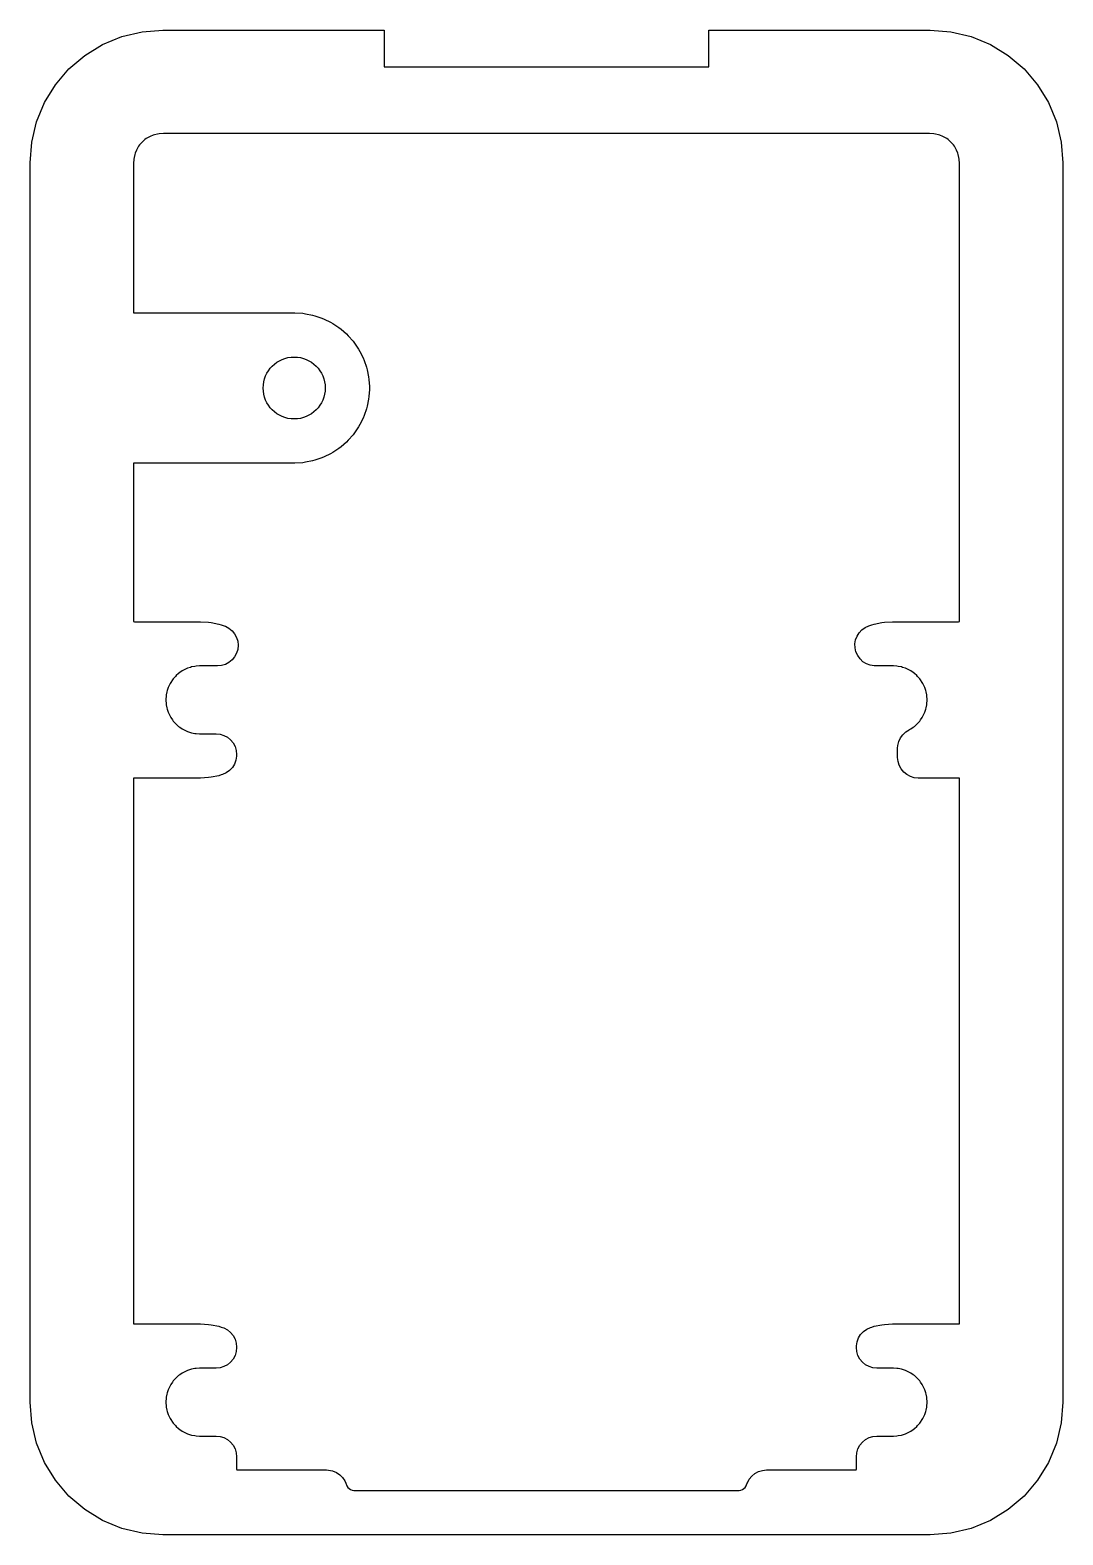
# Model space of a CAD drawing. Header units: metres. Extents: x 3 to 38, y -54 to -3.
import ezdxf

# ---------------------------------------------------------------- set-up
doc = ezdxf.new("R2010")
doc.units = ezdxf.units.M

msp = doc.modelspace()

# ---------------------------------------------------------------- linework, layer by layer
at = {"layer": 'CUT'}
for p, q in [((6.109, -3.22), (6.796, -3.055)), ((6.796, -3.055), (7.5, -3)), ((7.5, -3), (15, -3)), ((15, -3), (15, -4.25)), ((26, -4.25), (26, -3)), ((26, -3), (33.5, -3)), ((33.5, -3), (34.204, -3.055)), ((34.204, -3.055), (34.891, -3.22)), ((4.855, -3.859), (5.457, -3.49)), ((5.457, -3.49), (6.109, -3.22)), ((34.891, -3.22), (35.543, -3.49)), ((35.543, -3.49), (36.145, -3.859)), ((4.318, -4.318), (4.855, -3.859)), ((36.145, -3.859), (36.682, -4.318)), ((3.859, -4.855), (4.318, -4.318)), ((15, -4.25), (26, -4.25)), ((36.682, -4.318), (37.141, -4.855)), ((3.49, -5.457), (3.859, -4.855)), ((37.141, -4.855), (37.51, -5.457)), ((3.22, -6.109), (3.49, -5.457)), ((37.51, -5.457), (37.78, -6.109)), ((3.055, -6.796), (3.22, -6.109)), ((37.78, -6.109), (37.945, -6.796)), ((7.024, -6.626), (6.937, -6.679)), ((7.073, -6.601), (7.024, -6.626)), ((7.167, -6.562), (7.073, -6.601)), ((7.219, -6.545), (7.167, -6.562)), ((7.317, -6.522), (7.219, -6.545)), ((7.371, -6.513), (7.317, -6.522)), ((7.526, -6.501), (7.371, -6.513)), ((7.553, -6.5), (7.526, -6.501)), ((33.447, -6.5), (7.553, -6.5)), ((33.474, -6.501), (33.447, -6.5)), ((33.629, -6.513), (33.474, -6.501)), ((33.683, -6.522), (33.629, -6.513)), ((33.781, -6.545), (33.683, -6.522)), ((33.833, -6.562), (33.781, -6.545)), ((33.927, -6.601), (33.833, -6.562)), ((33.976, -6.626), (33.927, -6.601)), ((34.063, -6.679), (33.976, -6.626)), ((3, -7.5), (3.055, -6.796)), ((6.601, -7.073), (6.562, -7.167)), ((6.626, -7.024), (6.601, -7.073)), ((6.679, -6.937), (6.626, -7.024)), ((6.711, -6.893), (6.679, -6.937)), ((6.777, -6.816), (6.711, -6.893)), ((6.816, -6.777), (6.777, -6.816)), ((6.893, -6.711), (6.816, -6.777)), ((6.937, -6.679), (6.893, -6.711)), ((34.107, -6.711), (34.063, -6.679)), ((34.184, -6.777), (34.107, -6.711)), ((34.223, -6.816), (34.184, -6.777)), ((34.289, -6.893), (34.223, -6.816)), ((34.321, -6.937), (34.289, -6.893)), ((34.374, -7.024), (34.321, -6.937)), ((34.399, -7.073), (34.374, -7.024)), ((34.438, -7.167), (34.399, -7.073)), ((37.945, -6.796), (38, -7.5)), ((3, -49.5), (3, -7.5)), ((6.501, -7.526), (6.5, -7.553)), ((6.5, -7.553), (6.5, -12.546)), ((6.513, -7.371), (6.501, -7.526)), ((6.522, -7.317), (6.513, -7.371)), ((6.545, -7.219), (6.522, -7.317)), ((6.562, -7.167), (6.545, -7.219)), ((34.455, -7.219), (34.438, -7.167)), ((34.478, -7.317), (34.455, -7.219)), ((34.487, -7.371), (34.478, -7.317)), ((34.499, -7.526), (34.487, -7.371)), ((34.5, -7.553), (34.499, -7.526)), ((34.5, -23.016), (34.5, -7.553)), ((38, -7.5), (38, -49.5)), ((6.5, -12.546), (6.503, -12.577)), ((6.503, -12.577), (6.534, -12.58)), ((6.534, -12.58), (11.927, -12.58)), ((11.927, -12.58), (11.973, -12.581)), ((11.973, -12.581), (12.237, -12.599)), ((12.237, -12.599), (12.328, -12.611)), ((12.328, -12.611), (12.565, -12.658)), ((12.565, -12.658), (12.653, -12.682)), ((12.653, -12.682), (12.882, -12.759)), ((12.882, -12.759), (12.967, -12.794)), ((12.967, -12.794), (13.184, -12.901)), ((13.184, -12.901), (13.263, -12.947)), ((13.263, -12.947), (13.464, -13.081)), ((13.464, -13.081), (13.537, -13.137)), ((13.537, -13.137), (13.719, -13.297)), ((13.719, -13.297), (13.783, -13.361)), ((13.783, -13.361), (13.943, -13.543)), ((13.943, -13.543), (13.999, -13.616)), ((13.999, -13.616), (14.133, -13.817)), ((14.133, -13.817), (14.179, -13.896)), ((14.179, -13.896), (14.286, -14.113)), ((14.286, -14.113), (14.321, -14.198)), ((14.321, -14.198), (14.398, -14.427)), ((14.398, -14.427), (14.422, -14.515)), ((14.422, -14.515), (14.469, -14.752)), ((14.469, -14.752), (14.481, -14.843)), ((14.481, -14.843), (14.497, -15.084)), ((14.497, -15.176), (14.481, -15.417)), ((14.497, -15.084), (14.497, -15.176)), ((14.422, -15.745), (14.398, -15.833)), ((14.469, -15.508), (14.422, -15.745)), ((14.481, -15.417), (14.469, -15.508)), ((14.286, -16.147), (14.179, -16.364)), ((14.321, -16.062), (14.286, -16.147)), ((14.398, -15.833), (14.321, -16.062)), ((13.943, -16.717), (13.783, -16.899)), ((13.999, -16.644), (13.943, -16.717)), ((14.133, -16.443), (13.999, -16.644)), ((14.179, -16.364), (14.133, -16.443)), ((13.263, -17.313), (13.184, -17.359)), ((13.464, -17.179), (13.263, -17.313)), ((13.537, -17.123), (13.464, -17.179)), ((13.719, -16.963), (13.537, -17.123)), ((13.783, -16.899), (13.719, -16.963)), ((6.503, -17.683), (6.5, -17.714)), ((6.5, -17.714), (6.5, -23.016)), ((6.534, -17.68), (6.503, -17.683)), ((11.927, -17.68), (6.534, -17.68)), ((11.973, -17.679), (11.927, -17.68)), ((12.237, -17.661), (11.973, -17.679)), ((12.328, -17.649), (12.237, -17.661)), ((12.565, -17.602), (12.328, -17.649)), ((12.653, -17.578), (12.565, -17.602)), ((12.882, -17.501), (12.653, -17.578)), ((12.967, -17.466), (12.882, -17.501)), ((13.184, -17.359), (12.967, -17.466)), ((6.5, -23.016), (6.503, -23.047)), ((6.503, -23.047), (6.534, -23.05)), ((6.534, -23.05), (8.727, -23.05)), ((8.727, -23.05), (8.773, -23.051)), ((8.773, -23.051), (9.05, -23.07)), ((9.05, -23.07), (9.141, -23.082)), ((9.141, -23.082), (9.391, -23.131)), ((9.391, -23.131), (9.479, -23.155)), ((9.479, -23.155), (9.574, -23.187)), ((9.574, -23.187), (9.617, -23.203)), ((9.617, -23.203), (9.738, -23.268)), ((9.738, -23.268), (9.844, -23.355)), ((9.844, -23.355), (9.931, -23.461)), ((31.023, -23.54), (31.096, -23.424)), ((31.096, -23.424), (31.19, -23.324)), ((31.19, -23.324), (31.301, -23.244)), ((31.301, -23.244), (31.426, -23.187)), ((31.426, -23.187), (31.521, -23.155)), ((31.521, -23.155), (31.609, -23.131)), ((31.609, -23.131), (31.859, -23.082)), ((31.859, -23.082), (31.95, -23.07)), ((31.95, -23.07), (32.227, -23.051)), ((32.227, -23.051), (32.273, -23.05)), ((32.273, -23.05), (34.466, -23.05)), ((34.466, -23.05), (34.497, -23.047)), ((34.497, -23.047), (34.5, -23.016)), ((9.931, -23.461), (9.996, -23.582)), ((9.996, -23.582), (10.035, -23.713)), ((10.035, -23.713), (10.049, -23.85)), ((10.049, -23.85), (10.035, -23.987)), ((30.953, -23.804), (30.975, -23.669)), ((30.957, -23.941), (30.953, -23.804)), ((30.988, -24.075), (30.957, -23.941)), ((30.975, -23.669), (31.023, -23.54)), ((9.738, -24.432), (9.617, -24.497)), ((9.844, -24.345), (9.738, -24.432)), ((9.931, -24.239), (9.844, -24.345)), ((9.996, -24.118), (9.931, -24.239)), ((10.035, -23.987), (9.996, -24.118)), ((31.045, -24.2), (30.988, -24.075)), ((31.125, -24.312), (31.045, -24.2)), ((31.225, -24.405), (31.125, -24.312)), ((31.342, -24.478), (31.225, -24.405)), ((31.47, -24.526), (31.342, -24.478)), ((7.853, -24.983), (7.825, -25.019)), ((7.922, -24.904), (7.853, -24.983)), ((7.954, -24.872), (7.922, -24.904)), ((8.033, -24.803), (7.954, -24.872)), ((8.069, -24.775), (8.033, -24.803)), ((8.156, -24.717), (8.069, -24.775)), ((8.196, -24.694), (8.156, -24.717)), ((8.289, -24.648), (8.196, -24.694)), ((8.332, -24.63), (8.289, -24.648)), ((8.431, -24.597), (8.332, -24.63)), ((8.475, -24.585), (8.431, -24.597)), ((8.577, -24.564), (8.475, -24.585)), ((8.623, -24.558), (8.577, -24.564)), ((8.739, -24.551), (8.623, -24.558)), ((8.761, -24.55), (8.739, -24.551)), ((9.349, -24.55), (8.761, -24.55)), ((9.485, -24.537), (9.349, -24.55)), ((9.617, -24.497), (9.485, -24.537)), ((31.605, -24.549), (31.47, -24.526)), ((31.651, -24.55), (31.605, -24.549)), ((32.239, -24.55), (31.651, -24.55)), ((32.261, -24.551), (32.239, -24.55)), ((32.377, -24.558), (32.261, -24.551)), ((32.423, -24.564), (32.377, -24.558)), ((32.525, -24.585), (32.423, -24.564)), ((32.569, -24.597), (32.525, -24.585)), ((32.668, -24.63), (32.569, -24.597)), ((32.711, -24.648), (32.668, -24.63)), ((32.804, -24.694), (32.711, -24.648)), ((32.844, -24.717), (32.804, -24.694)), ((32.931, -24.775), (32.844, -24.717)), ((32.967, -24.803), (32.931, -24.775)), ((33.046, -24.872), (32.967, -24.803)), ((33.078, -24.904), (33.046, -24.872)), ((33.147, -24.983), (33.078, -24.904)), ((33.175, -25.019), (33.147, -24.983)), ((7.635, -25.425), (7.614, -25.527)), ((7.647, -25.381), (7.635, -25.425)), ((7.68, -25.282), (7.647, -25.381)), ((7.698, -25.239), (7.68, -25.282)), ((7.744, -25.146), (7.698, -25.239)), ((7.767, -25.106), (7.744, -25.146)), ((7.825, -25.019), (7.767, -25.106)), ((33.233, -25.106), (33.175, -25.019)), ((33.256, -25.146), (33.233, -25.106)), ((33.302, -25.239), (33.256, -25.146)), ((33.32, -25.282), (33.302, -25.239)), ((33.353, -25.381), (33.32, -25.282)), ((33.365, -25.425), (33.353, -25.381)), ((33.386, -25.527), (33.365, -25.425)), ((7.608, -25.573), (7.601, -25.677)), ((7.601, -25.677), (7.601, -25.723)), ((7.601, -25.723), (7.608, -25.827)), ((7.614, -25.527), (7.608, -25.573)), ((7.608, -25.827), (7.614, -25.873)), ((7.614, -25.873), (7.635, -25.975)), ((7.635, -25.975), (7.647, -26.019)), ((33.353, -26.019), (33.365, -25.975)), ((33.365, -25.975), (33.386, -25.873)), ((33.392, -25.573), (33.386, -25.527)), ((33.386, -25.873), (33.392, -25.827)), ((33.399, -25.677), (33.392, -25.573)), ((33.392, -25.827), (33.399, -25.723)), ((33.399, -25.723), (33.399, -25.677)), ((7.647, -26.019), (7.68, -26.118)), ((7.68, -26.118), (7.698, -26.161)), ((7.698, -26.161), (7.744, -26.254)), ((7.744, -26.254), (7.767, -26.294)), ((7.767, -26.294), (7.825, -26.381)), ((7.825, -26.381), (7.853, -26.417)), ((7.853, -26.417), (7.922, -26.496)), ((7.922, -26.496), (7.954, -26.528)), ((33.046, -26.528), (33.078, -26.496)), ((33.078, -26.496), (33.147, -26.417)), ((33.147, -26.417), (33.175, -26.381)), ((33.175, -26.381), (33.233, -26.294)), ((33.233, -26.294), (33.256, -26.254)), ((33.256, -26.254), (33.302, -26.161)), ((33.302, -26.161), (33.32, -26.118)), ((33.32, -26.118), (33.353, -26.019)), ((7.954, -26.528), (8.033, -26.597)), ((8.033, -26.597), (8.069, -26.625)), ((8.069, -26.625), (8.156, -26.683)), ((8.156, -26.683), (8.196, -26.706)), ((8.196, -26.706), (8.289, -26.752)), ((8.289, -26.752), (8.332, -26.77)), ((8.332, -26.77), (8.431, -26.803)), ((8.431, -26.803), (8.475, -26.815)), ((8.475, -26.815), (8.577, -26.836)), ((8.577, -26.836), (8.623, -26.842)), ((8.623, -26.842), (8.739, -26.849)), ((8.739, -26.849), (8.761, -26.85)), ((8.761, -26.85), (9.3, -26.85)), ((9.3, -26.85), (9.437, -26.863)), ((9.437, -26.863), (9.568, -26.903)), ((9.568, -26.903), (9.689, -26.968)), ((9.689, -26.968), (9.795, -27.055)), ((32.437, -27.116), (32.494, -26.991)), ((32.494, -26.991), (32.574, -26.879)), ((32.574, -26.879), (32.674, -26.785)), ((32.674, -26.785), (32.79, -26.713)), ((32.79, -26.713), (32.804, -26.706)), ((32.804, -26.706), (32.844, -26.683)), ((32.844, -26.683), (32.931, -26.625)), ((32.931, -26.625), (32.967, -26.597)), ((32.967, -26.597), (33.046, -26.528)), ((9.795, -27.055), (9.882, -27.161)), ((9.882, -27.161), (9.947, -27.282)), ((9.947, -27.282), (9.987, -27.413)), ((9.987, -27.413), (10, -27.55)), ((32.4, -27.341), (32.406, -27.249)), ((32.4, -27.65), (32.4, -27.341)), ((32.406, -27.249), (32.437, -27.116)), ((9.855, -27.993), (9.762, -28.093)), ((9.928, -27.876), (9.855, -27.993)), ((9.976, -27.748), (9.928, -27.876)), ((9.999, -27.612), (9.976, -27.748)), ((10, -27.567), (9.999, -27.612)), ((10, -27.55), (10, -27.567)), ((32.413, -27.787), (32.4, -27.65)), ((32.453, -27.918), (32.413, -27.787)), ((32.518, -28.039), (32.453, -27.918)), ((32.605, -28.145), (32.518, -28.039)), ((6.503, -28.353), (6.5, -28.384)), ((6.5, -28.384), (6.5, -46.816)), ((6.534, -28.35), (6.503, -28.353)), ((8.727, -28.35), (6.534, -28.35)), ((8.773, -28.349), (8.727, -28.35)), ((9.05, -28.33), (8.773, -28.349)), ((9.141, -28.318), (9.05, -28.33)), ((9.391, -28.269), (9.141, -28.318)), ((9.479, -28.245), (9.391, -28.269)), ((9.525, -28.229), (9.479, -28.245)), ((9.65, -28.173), (9.525, -28.229)), ((9.762, -28.093), (9.65, -28.173)), ((32.711, -28.232), (32.605, -28.145)), ((32.832, -28.297), (32.711, -28.232)), ((32.963, -28.337), (32.832, -28.297)), ((33.1, -28.35), (32.963, -28.337)), ((34.466, -28.35), (33.1, -28.35)), ((34.497, -28.353), (34.466, -28.35)), ((34.5, -28.384), (34.497, -28.353)), ((34.5, -46.816), (34.5, -28.384)), ((6.5, -46.816), (6.503, -46.847)), ((6.503, -46.847), (6.534, -46.85)), ((6.534, -46.85), (8.727, -46.85)), ((8.727, -46.85), (8.773, -46.851)), ((8.773, -46.851), (9.05, -46.87)), ((9.05, -46.87), (9.141, -46.882)), ((9.141, -46.882), (9.391, -46.931)), ((31.609, -46.931), (31.859, -46.882)), ((31.859, -46.882), (31.95, -46.87)), ((31.95, -46.87), (32.227, -46.851)), ((32.227, -46.851), (32.273, -46.85)), ((32.273, -46.85), (34.466, -46.85)), ((34.466, -46.85), (34.497, -46.847)), ((34.497, -46.847), (34.5, -46.816)), ((9.391, -46.931), (9.479, -46.955)), ((9.479, -46.955), (9.525, -46.971)), ((9.525, -46.971), (9.568, -46.987)), ((9.568, -46.987), (9.689, -47.051)), ((9.689, -47.051), (9.795, -47.138)), ((9.795, -47.138), (9.882, -47.245)), ((9.882, -47.245), (9.947, -47.366)), ((9.947, -47.366), (9.987, -47.497)), ((31.024, -47.452), (31.072, -47.324)), ((31.072, -47.324), (31.145, -47.207)), ((31.145, -47.207), (31.238, -47.107)), ((31.238, -47.107), (31.35, -47.027)), ((31.35, -47.027), (31.475, -46.971)), ((31.475, -46.971), (31.521, -46.955)), ((31.521, -46.955), (31.609, -46.931)), ((9.947, -47.918), (9.882, -48.039)), ((9.987, -47.787), (9.947, -47.918)), ((9.987, -47.497), (10, -47.633)), ((10, -47.65), (9.987, -47.787)), ((10, -47.633), (10, -47.65)), ((31, -47.633), (31.001, -47.588)), ((31, -47.65), (31, -47.633)), ((31.013, -47.787), (31, -47.65)), ((31.001, -47.588), (31.024, -47.452)), ((31.053, -47.918), (31.013, -47.787)), ((31.118, -48.039), (31.053, -47.918)), ((8.289, -48.448), (8.196, -48.494)), ((8.332, -48.43), (8.289, -48.448)), ((8.431, -48.397), (8.332, -48.43)), ((8.475, -48.385), (8.431, -48.397)), ((8.577, -48.364), (8.475, -48.385)), ((8.623, -48.358), (8.577, -48.364)), ((8.739, -48.351), (8.623, -48.358)), ((8.761, -48.35), (8.739, -48.351)), ((9.3, -48.35), (8.761, -48.35)), ((9.437, -48.337), (9.3, -48.35)), ((9.568, -48.297), (9.437, -48.337)), ((9.689, -48.232), (9.568, -48.297)), ((9.795, -48.145), (9.689, -48.232)), ((9.882, -48.039), (9.795, -48.145)), ((31.205, -48.145), (31.118, -48.039)), ((31.311, -48.232), (31.205, -48.145)), ((31.432, -48.297), (31.311, -48.232)), ((31.563, -48.337), (31.432, -48.297)), ((31.7, -48.35), (31.563, -48.337)), ((32.239, -48.35), (31.7, -48.35)), ((32.261, -48.351), (32.239, -48.35)), ((32.377, -48.358), (32.261, -48.351)), ((32.423, -48.364), (32.377, -48.358)), ((32.525, -48.385), (32.423, -48.364)), ((32.569, -48.397), (32.525, -48.385)), ((32.668, -48.43), (32.569, -48.397)), ((32.711, -48.448), (32.668, -48.43)), ((32.804, -48.494), (32.711, -48.448)), ((7.744, -48.946), (7.698, -49.039)), ((7.767, -48.906), (7.744, -48.946)), ((7.825, -48.819), (7.767, -48.906)), ((7.853, -48.783), (7.825, -48.819)), ((7.922, -48.704), (7.853, -48.783)), ((7.954, -48.672), (7.922, -48.704)), ((8.033, -48.603), (7.954, -48.672)), ((8.069, -48.575), (8.033, -48.603)), ((8.156, -48.517), (8.069, -48.575)), ((8.196, -48.494), (8.156, -48.517)), ((32.844, -48.517), (32.804, -48.494)), ((32.931, -48.575), (32.844, -48.517)), ((32.967, -48.603), (32.931, -48.575)), ((33.046, -48.672), (32.967, -48.603)), ((33.078, -48.704), (33.046, -48.672)), ((33.147, -48.783), (33.078, -48.704)), ((33.175, -48.819), (33.147, -48.783)), ((33.233, -48.906), (33.175, -48.819)), ((33.256, -48.946), (33.233, -48.906)), ((33.302, -49.039), (33.256, -48.946)), ((7.608, -49.373), (7.601, -49.477)), ((7.614, -49.327), (7.608, -49.373)), ((7.635, -49.225), (7.614, -49.327)), ((7.647, -49.181), (7.635, -49.225)), ((7.68, -49.082), (7.647, -49.181)), ((7.698, -49.039), (7.68, -49.082)), ((33.32, -49.082), (33.302, -49.039)), ((33.353, -49.181), (33.32, -49.082)), ((33.365, -49.225), (33.353, -49.181)), ((33.386, -49.327), (33.365, -49.225)), ((33.392, -49.373), (33.386, -49.327)), ((33.399, -49.477), (33.392, -49.373)), ((3.055, -50.204), (3, -49.5)), ((7.601, -49.477), (7.601, -49.523)), ((7.601, -49.523), (7.608, -49.627)), ((7.608, -49.627), (7.614, -49.673)), ((7.614, -49.673), (7.635, -49.775)), ((7.635, -49.775), (7.647, -49.819)), ((7.647, -49.819), (7.68, -49.918)), ((7.68, -49.918), (7.698, -49.961)), ((7.698, -49.961), (7.744, -50.054)), ((33.256, -50.054), (33.302, -49.961)), ((33.302, -49.961), (33.32, -49.918)), ((33.32, -49.918), (33.353, -49.819)), ((33.353, -49.819), (33.365, -49.775)), ((33.365, -49.775), (33.386, -49.673)), ((33.386, -49.673), (33.392, -49.627)), ((33.392, -49.627), (33.399, -49.523)), ((33.399, -49.523), (33.399, -49.477)), ((38, -49.5), (37.945, -50.204)), ((3.22, -50.891), (3.055, -50.204)), ((7.744, -50.054), (7.767, -50.094)), ((7.767, -50.094), (7.825, -50.181)), ((7.825, -50.181), (7.853, -50.217)), ((7.853, -50.217), (7.922, -50.296)), ((7.922, -50.296), (7.954, -50.328)), ((7.954, -50.328), (8.033, -50.397)), ((8.033, -50.397), (8.069, -50.425)), ((8.069, -50.425), (8.156, -50.483)), ((8.156, -50.483), (8.196, -50.506)), ((32.804, -50.506), (32.844, -50.483)), ((32.844, -50.483), (32.931, -50.425)), ((32.931, -50.425), (32.967, -50.397)), ((32.967, -50.397), (33.046, -50.328)), ((33.046, -50.328), (33.078, -50.296)), ((33.078, -50.296), (33.147, -50.217)), ((33.147, -50.217), (33.175, -50.181)), ((33.175, -50.181), (33.233, -50.094)), ((33.233, -50.094), (33.256, -50.054)), ((37.945, -50.204), (37.78, -50.891)), ((3.49, -51.543), (3.22, -50.891)), ((8.196, -50.506), (8.289, -50.552)), ((8.289, -50.552), (8.332, -50.57)), ((8.332, -50.57), (8.431, -50.603)), ((8.431, -50.603), (8.475, -50.615)), ((8.475, -50.615), (8.577, -50.636)), ((8.577, -50.636), (8.623, -50.642)), ((8.623, -50.642), (8.739, -50.649)), ((8.739, -50.649), (8.761, -50.65)), ((8.761, -50.65), (9.3, -50.65)), ((9.3, -50.65), (9.437, -50.663)), ((9.437, -50.663), (9.568, -50.703)), ((9.568, -50.703), (9.689, -50.768)), ((9.689, -50.768), (9.795, -50.855)), ((9.795, -50.855), (9.882, -50.961)), ((9.882, -50.961), (9.947, -51.082)), ((31.053, -51.082), (31.118, -50.961)), ((31.118, -50.961), (31.205, -50.855)), ((31.205, -50.855), (31.311, -50.768)), ((31.311, -50.768), (31.432, -50.703)), ((31.432, -50.703), (31.563, -50.663)), ((31.563, -50.663), (31.7, -50.65)), ((31.7, -50.65), (32.239, -50.65)), ((32.239, -50.65), (32.261, -50.649)), ((32.261, -50.649), (32.377, -50.642)), ((32.377, -50.642), (32.423, -50.636)), ((32.423, -50.636), (32.525, -50.615)), ((32.525, -50.615), (32.569, -50.603)), ((32.569, -50.603), (32.668, -50.57)), ((32.668, -50.57), (32.711, -50.552)), ((32.711, -50.552), (32.804, -50.506)), ((37.78, -50.891), (37.51, -51.543)), ((9.947, -51.082), (9.987, -51.213)), ((9.987, -51.213), (10, -51.35)), ((10, -51.35), (10, -51.766)), ((31, -51.35), (31.013, -51.213)), ((31, -51.766), (31, -51.35)), ((31.013, -51.213), (31.053, -51.082)), ((3.859, -52.145), (3.49, -51.543)), ((10, -51.766), (10.003, -51.797)), ((10.003, -51.797), (10.034, -51.8)), ((10.034, -51.8), (13.048, -51.8)), ((13.048, -51.8), (13.116, -51.803)), ((13.116, -51.803), (13.251, -51.83)), ((13.251, -51.83), (13.378, -51.883)), ((13.378, -51.883), (13.492, -51.959)), ((13.492, -51.959), (13.589, -52.056)), ((27.37, -52.111), (27.458, -52.005)), ((27.458, -52.005), (27.564, -51.918)), ((27.564, -51.918), (27.685, -51.853)), ((27.685, -51.853), (27.816, -51.813)), ((27.816, -51.813), (27.952, -51.8)), ((27.952, -51.8), (30.966, -51.8)), ((30.966, -51.8), (30.997, -51.797)), ((30.997, -51.797), (31, -51.766)), ((37.51, -51.543), (37.141, -52.145)), ((4.318, -52.682), (3.859, -52.145)), ((13.589, -52.056), (13.665, -52.17)), ((13.665, -52.17), (13.698, -52.251)), ((13.698, -52.251), (13.7, -52.25)), ((13.7, -52.25), (13.737, -52.341)), ((13.737, -52.341), (13.77, -52.389)), ((13.77, -52.389), (13.811, -52.43)), ((13.811, -52.43), (13.859, -52.463)), ((13.859, -52.463), (13.913, -52.485)), ((13.913, -52.485), (13.976, -52.498)), ((13.976, -52.498), (13.983, -52.498)), ((13.983, -52.498), (14.017, -52.5)), ((14.017, -52.5), (26.983, -52.5)), ((26.983, -52.5), (27.017, -52.498)), ((27.017, -52.498), (27.024, -52.498)), ((27.024, -52.498), (27.087, -52.485)), ((27.087, -52.485), (27.141, -52.463)), ((27.141, -52.463), (27.189, -52.43)), ((27.189, -52.43), (27.23, -52.389)), ((27.23, -52.389), (27.263, -52.341)), ((27.263, -52.341), (27.293, -52.268)), ((27.293, -52.268), (27.306, -52.232)), ((27.306, -52.232), (27.37, -52.111)), ((37.141, -52.145), (36.682, -52.682)), ((4.855, -53.141), (4.318, -52.682)), ((36.682, -52.682), (36.145, -53.141)), ((5.457, -53.51), (4.855, -53.141)), ((6.109, -53.78), (5.457, -53.51)), ((35.543, -53.51), (34.891, -53.78)), ((36.145, -53.141), (35.543, -53.51)), ((6.796, -53.945), (6.109, -53.78)), ((7.5, -54), (6.796, -53.945)), ((33.5, -54), (7.5, -54)), ((34.204, -53.945), (33.5, -54)), ((34.891, -53.78), (34.204, -53.945))]:
    msp.add_line(p, q, dxfattribs=at)
msp.add_circle((11.95, -15.13), 1.05, dxfattribs=at)

doc.saveas('drawing.dxf')
